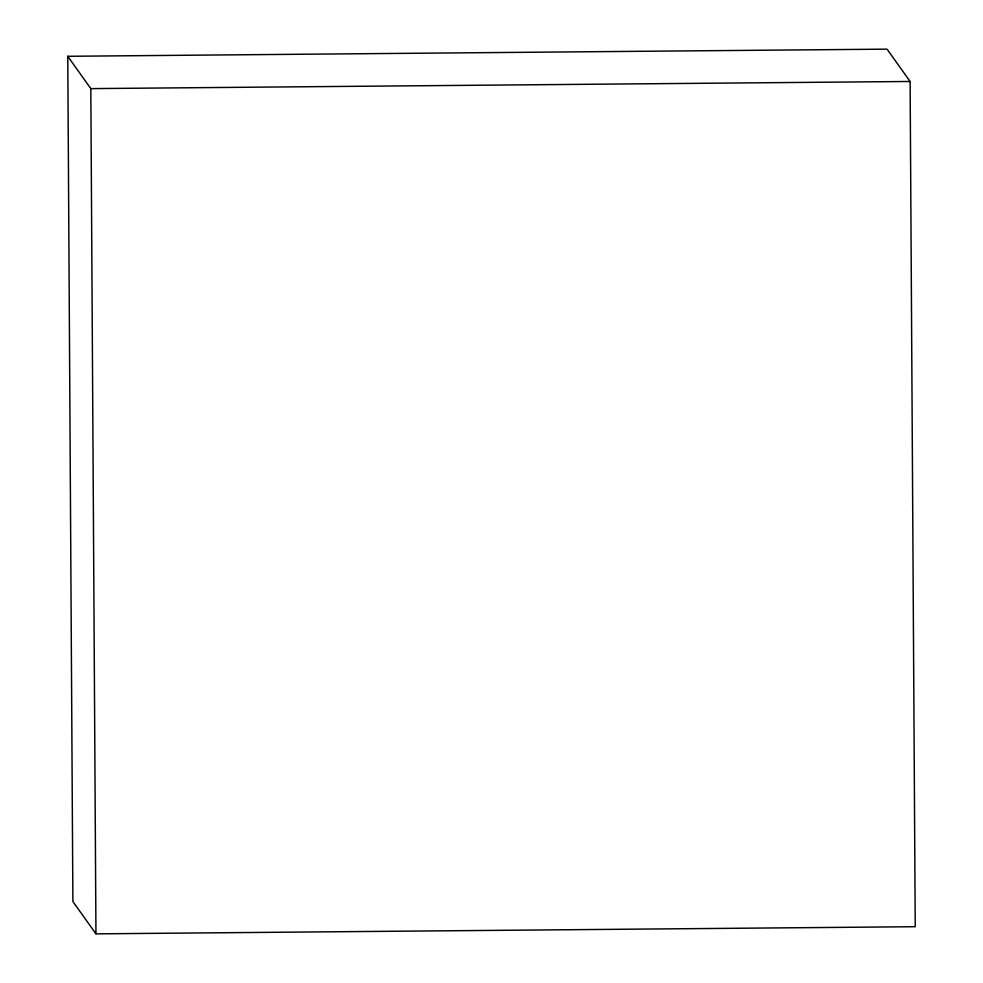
<?xml version="1.0" encoding="UTF-8"?>
<svg xmlns="http://www.w3.org/2000/svg" width="983" height="983" viewBox="0 0 983 983"><rect width="100%" height="100%" fill="white"/><g stroke="black" fill="none" stroke-linecap="round" stroke-linejoin="round"><path stroke-width="1.47" d="M67.766 56.289L887.047 49.15L910.111 81.478L915.234 926.711L95.953 933.85L72.889 901.522L67.766 56.289L90.817 88.617L95.953 933.85M90.817 88.617L910.111 81.478"/></g></svg>
